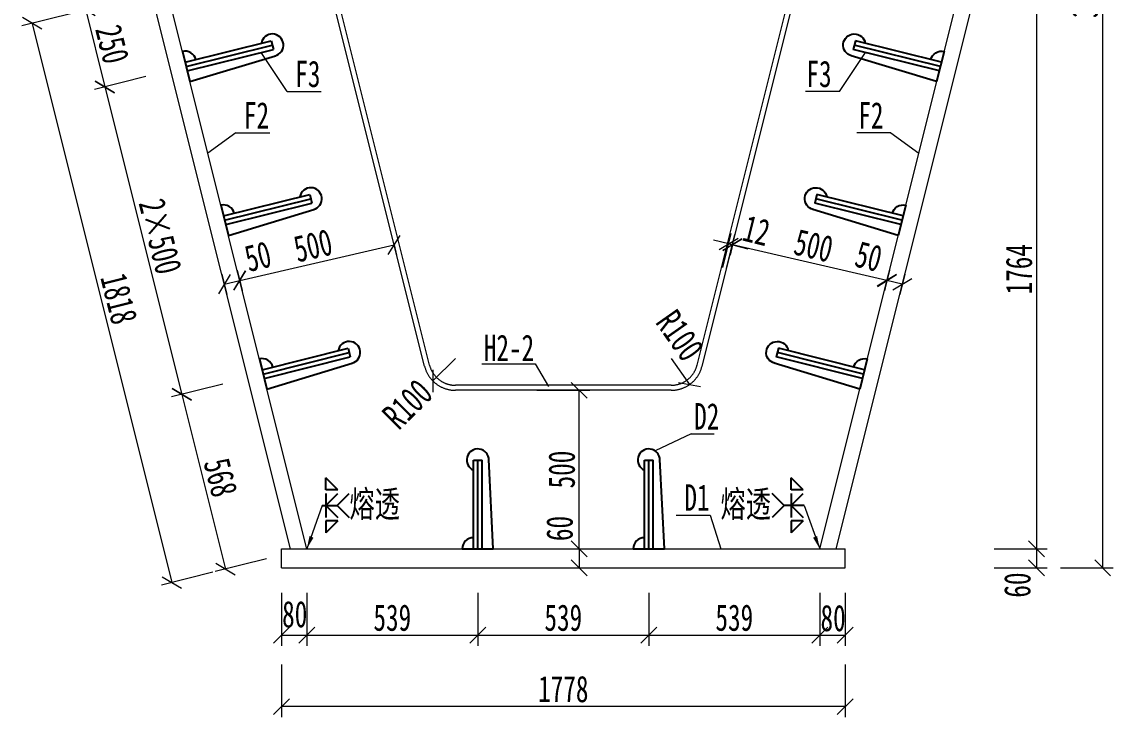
# Model space of a CAD drawing. Header units: millimetres. Extents: x -450182 to -147179, y 306993 to 695793.
# Drawn here: x -175637 to -172195, y 359187 to 361381 of the extents above; entities that cross this region are included whole.
import ezdxf

# ---------------------------------------------------------------- set-up
doc = ezdxf.new("R2010")
doc.units = ezdxf.units.MM
doc.header["$PDMODE"] = 34
doc.linetypes.add('CENTER2', pattern=[28.575, 19.05, -3.175, 3.175, -3.175])
doc.layers.get('Defpoints').update_dxf_attribs({"color": 8})
for name, color, linetype, lineweight in [('标注', 4, 'Continuous', 13), ('横隔板', 6, 'CENTER2', 18), ('细实线', 4, 'Continuous', 15), ('钢板粗线', 1, 'Continuous', 25)]:
    doc.layers.add(name, color=color, linetype=linetype, lineweight=lineweight)
doc.layers.add('焊缝', color=7, linetype='Continuous')
doc.styles.add('111', font='仿宋_GB2312.ttf', dxfattribs={"width": 0.7})
doc.styles.get("Standard").update_dxf_attribs({"font": '仿宋_GB2312.ttf'})
doc.dimstyles.new('200', dxfattribs={"dimscale": 0, "dimtxt": 2.5, "dimasz": 1.5, "dimexe": 1, "dimexo": 1, "dimgap": 0.4, "dimtad": 1, "dimdec": 0, "dimdsep": 46, "dimtxsty": '111', "dimblk": 'OBLIQUE', "dimcen": 0, "dimclrd": 256, "dimclre": 256, "dimclrt": 256, "dimadec": 1, "dimazin": 2, "dimtfac": 1, "dimtdec": 0, "dimtmove": 2, "dimatfit": 3, "dimfxl": 4, "dimfxlon": 1, "dimtolj": 1, "dimlwd": -1, "dimlwe": -1, "dimarcsym": 0})

# ---------------------------------------------------------------- blocks, each defined once
blk = doc.blocks.new('_Oblique')
at = {"color": 0, "linetype": 'ByBlock', "lineweight": -2}
blk.add_line((-0.5, -0.5), (0.5, 0.5), dxfattribs=at)
blk = doc.blocks.new('*D45')
at = {"layer": 'Defpoints', "color": 0, "transparency": 16777216}
for p in [(-174818.7, 359658.6), (-173040.7, 359658.6), (-174818.7, 359220.6)]:
    blk.add_point(p, dxfattribs=at)
at = {"layer": '细实线', "transparency": 16777216}
for p, q in [((-174818.7, 359353.9), (-174818.7, 359187.2)), ((-173040.7, 359353.9), (-173040.7, 359187.2)), ((-173040.7, 359220.6), (-174818.7, 359220.6))]:
    blk.add_line(p, q, dxfattribs=at)
at = {"layer": '细实线', "transparency": 16777216, "xscale": 50.00000000000004, "yscale": 50.00000000000004, "zscale": 50.00000000000004, "rotation": 180}
blk.add_blockref('_Oblique', (-174818.7, 359220.6), dxfattribs=at)
at = {"layer": '细实线', "transparency": 16777216, "xscale": 50.00000000000004, "yscale": 50.00000000000004, "zscale": 50.00000000000004}
blk.add_blockref('_Oblique', (-173040.7, 359220.6), dxfattribs=at)
at = {"layer": '细实线', "transparency": 16777216, "insert": (-173929.7, 359275.6), "char_height": 83.33, "attachment_point": 5, "style": '111'}
blk.add_mtext('\\A1;1778', dxfattribs=at)
blk = doc.blocks.new('*D47')
at = {"layer": 'Defpoints', "color": 0, "transparency": 16777216}
for p in [(-172679.7, 361482.6), (-173120.7, 359718.6), (-172437.2, 359718.6)]:
    blk.add_point(p, dxfattribs=at)
at = {"layer": '细实线', "transparency": 16777216}
for p, q in [((-172570.6, 361482.6), (-172403.9, 361482.6)), ((-172437.2, 361482.6), (-172437.2, 359718.6)), ((-172570.6, 359718.6), (-172403.9, 359718.6))]:
    blk.add_line(p, q, dxfattribs=at)
at = {"layer": '细实线', "transparency": 16777216, "xscale": 50.00000000000004, "yscale": 50.00000000000004, "zscale": 50.00000000000004}
for p, rotation in [((-172437.2, 361482.6), 90), ((-172437.2, 359718.6), 270)]:
    blk.add_blockref('_Oblique', p, dxfattribs=dict(at, rotation=rotation))
at = {"layer": '细实线', "transparency": 16777216, "insert": (-172492.2, 360600.6), "char_height": 83.33, "attachment_point": 5, "rotation": 90, "style": '111'}
blk.add_mtext('\\A1;1764', dxfattribs=at)
blk = doc.blocks.new('*D48')
at = {"layer": 'Defpoints', "color": 0, "transparency": 16777216}
for p in [(-173040.7, 359718.6), (-173040.7, 359658.6), (-172437.2, 359658.6)]:
    blk.add_point(p, dxfattribs=at)
at = {"layer": '细实线', "transparency": 16777216}
for p, q in [((-172570.6, 359718.6), (-172403.9, 359718.6)), ((-172437.2, 359718.6), (-172437.2, 359658.6)), ((-172570.6, 359658.6), (-172403.9, 359658.6))]:
    blk.add_line(p, q, dxfattribs=at)
at = {"layer": '细实线', "transparency": 16777216, "xscale": 50.00000000000004, "yscale": 50.00000000000004, "zscale": 50.00000000000004}
for p, rotation in [((-172437.2, 359718.6), 90), ((-172437.2, 359658.6), 270)]:
    blk.add_blockref('_Oblique', p, dxfattribs=dict(at, rotation=rotation))
at = {"layer": '细实线', "transparency": 16777216, "insert": (-172497.4, 359604.1), "char_height": 83.33, "attachment_point": 5, "rotation": 90, "style": '111'}
blk.add_mtext('\\A1;60', dxfattribs=at)
blk = doc.blocks.new('*D64')
at = {"layer": 'Defpoints', "color": 0, "transparency": 16777216}
for p in [(-173572.9, 363286.6), (-173798.8, 359658.6), (-172228.8, 359658.6)]:
    blk.add_point(p, dxfattribs=at)
at = {"layer": '细实线', "transparency": 16777216}
for p, q in [((-172362.1, 363286.6), (-172195.5, 363286.6)), ((-172228.8, 363286.6), (-172228.8, 359658.6)), ((-172362.1, 359658.6), (-172195.5, 359658.6))]:
    blk.add_line(p, q, dxfattribs=at)
at = {"layer": '细实线', "transparency": 16777216, "xscale": 50.00000000000004, "yscale": 50.00000000000004, "zscale": 50.00000000000004}
for p, rotation in [((-172228.8, 363286.6), 90), ((-172228.8, 359658.6), 270)]:
    blk.add_blockref('_Oblique', p, dxfattribs=dict(at, rotation=rotation))
at = {"layer": '细实线', "transparency": 16777216, "insert": (-172283.8, 361472.6), "char_height": 83.33, "attachment_point": 5, "rotation": 90, "style": '111'}
blk.add_mtext('\\A1;3628', dxfattribs=at)
blk = doc.blocks.new('28-280加劲 有过焊孔')
at = {"layer": 'Defpoints'}
blk.add_line((0, 0), (0, -280), dxfattribs=at)
at = {"layer": '钢板粗线'}
for p, q in [((49, 0), (-49, 0)), ((-49, 0), (-35, -281.2)), ((-14, 0), (-14, -280)), ((14, 0), (14, -280)), ((14, -280), (-14, -280))]:
    blk.add_line(p, q, dxfattribs=at)
for centre, start, end in [((14, 0), 270, 0), ((0, -280), 180, 66.4218)]:
    blk.add_arc(centre, 35, start, end, dxfattribs=at)
blk = doc.blocks.new('*D238')
at = {"layer": 'Defpoints', "color": 0, "transparency": 16777216}
for p in [(-174065.4, 359718.6), (-174065.4, 359658.6), (-173879.4, 359658.6)]:
    blk.add_point(p, dxfattribs=at)
at = {"layer": '细实线', "transparency": 16777216}
for p, q in [((-173929.4, 359718.6), (-173846, 359718.6)), ((-173879.4, 359718.6), (-173879.4, 359658.6)), ((-173929.4, 359658.6), (-173846, 359658.6))]:
    blk.add_line(p, q, dxfattribs=at)
at = {"layer": '细实线', "transparency": 16777216, "xscale": 50, "yscale": 50, "zscale": 50}
for p, rotation in [((-173879.4, 359718.6), 90), ((-173879.4, 359658.6), 270)]:
    blk.add_blockref('_Oblique', p, dxfattribs=dict(at, rotation=rotation))
at = {"layer": '细实线', "transparency": 16777216, "insert": (-173941, 359782.6), "char_height": 83.33, "attachment_point": 5, "rotation": 90, "style": '111'}
blk.add_mtext('\\A1;60', dxfattribs=at)
blk = doc.blocks.new('*D239')
at = {"layer": 'Defpoints', "color": 0, "transparency": 16777216}
for p in [(-174065.4, 360218.6), (-173879.4, 360218.6), (-174065.4, 359718.6)]:
    blk.add_point(p, dxfattribs=at)
at = {"layer": '细实线', "transparency": 16777216}
for p, q in [((-174012.7, 360218.6), (-173846, 360218.6)), ((-173879.4, 359718.6), (-173879.4, 360218.6)), ((-174012.7, 359718.6), (-173846, 359718.6))]:
    blk.add_line(p, q, dxfattribs=at)
at = {"layer": '细实线', "transparency": 16777216, "xscale": 49.99999999999995, "yscale": 49.99999999999995, "zscale": 49.99999999999995}
for p, rotation in [((-173879.4, 360218.6), 90), ((-173879.4, 359718.6), 270)]:
    blk.add_blockref('_Oblique', p, dxfattribs=dict(at, rotation=rotation))
at = {"layer": '细实线', "transparency": 16777216, "insert": (-173934.4, 359968.6), "char_height": 83.33, "attachment_point": 5, "rotation": 90, "style": '111'}
blk.add_mtext('\\A1;500', dxfattribs=at)
blk = doc.blocks.new('*D260')
at = {"layer": 'Defpoints', "color": 0, "transparency": 16777216}
for p in [(-174966.5, 360629.8), (-175015, 360617.7), (-174950.4, 360565.4)]:
    blk.add_point(p, dxfattribs=at)
at = {"layer": '细实线', "transparency": 16777216}
for p, q in [((-175006.9, 360585.3), (-174990.8, 360521)), ((-174958.4, 360597.5), (-174942.3, 360533.1)), ((-174998.9, 360553.3), (-174950.4, 360565.4))]:
    blk.add_line(p, q, dxfattribs=at)
at = {"layer": '细实线', "transparency": 16777216, "xscale": 50, "yscale": 50, "zscale": 50}
for p, rotation in [((-174950.4, 360565.4), 14.0362434679831), ((-174998.9, 360553.3), 194.036243467983)]:
    blk.add_blockref('_Oblique', p, dxfattribs=dict(at, rotation=rotation))
at = {"layer": '细实线', "transparency": 16777216, "insert": (-174892.9, 360640.9), "char_height": 83.33, "attachment_point": 5, "rotation": 14.0362, "style": '111'}
blk.add_mtext('\\A1;50', dxfattribs=at)
blk = doc.blocks.new('*D261')
at = {"layer": 'Defpoints', "color": 0, "transparency": 16777216}
for p in [(-174463.1, 360677.6), (-174463.1, 360677.6), (-174950.4, 360565.4)]:
    blk.add_point(p, dxfattribs=at)
at = {"layer": '细实线', "transparency": 16777216}
for p, q in [((-174950.4, 360565.4), (-174463.1, 360677.6)), ((-174463.1, 360677.6), (-174455.6, 360645.2)), ((-174950.4, 360565.4), (-174942.9, 360532.9))]:
    blk.add_line(p, q, dxfattribs=at)
at = {"layer": '细实线', "transparency": 16777216, "xscale": 49.99999999999995, "yscale": 49.99999999999995, "zscale": 49.99999999999995}
for p, rotation in [((-174463.1, 360677.6), 12.96835981624761), ((-174950.4, 360565.4), 192.9683598162476)]:
    blk.add_blockref('_Oblique', p, dxfattribs=dict(at, rotation=rotation))
at = {"layer": '细实线', "transparency": 16777216, "insert": (-174719.1, 360675.1), "char_height": 83.33, "attachment_point": 5, "rotation": 12.9684, "style": '111'}
blk.add_mtext('\\A1;500', dxfattribs=at)
blk = doc.blocks.new('*D264')
at = {"layer": 'Defpoints', "color": 0, "transparency": 16777216}
for p in [(-172892.9, 360629.8), (-172844.4, 360617.7), (-172909, 360565.4)]:
    blk.add_point(p, dxfattribs=at)
at = {"layer": '细实线', "transparency": 16777216}
for p, q in [((-172901, 360597.5), (-172917.1, 360533.1)), ((-172852.5, 360585.3), (-172868.6, 360521)), ((-172860.5, 360553.3), (-172909, 360565.4))]:
    blk.add_line(p, q, dxfattribs=at)
at = {"layer": '细实线', "transparency": 16777216, "xscale": 50, "yscale": 50, "zscale": 50}
for p, rotation in [((-172909, 360565.4), 165.9637565320169), ((-172860.5, 360553.3), 345.9637565320169)]:
    blk.add_blockref('_Oblique', p, dxfattribs=dict(at, rotation=rotation))
at = {"layer": '细实线', "transparency": 16777216, "insert": (-172966.5, 360640.9), "char_height": 83.33, "attachment_point": 5, "rotation": 345.9638, "style": '111'}
blk.add_mtext('\\A1;50', dxfattribs=at)
blk = doc.blocks.new('*D265')
at = {"layer": 'Defpoints', "color": 0, "transparency": 16777216}
for p in [(-173396.3, 360677.6), (-173396.3, 360677.6), (-172909, 360565.4)]:
    blk.add_point(p, dxfattribs=at)
at = {"layer": '细实线', "transparency": 16777216}
for p, q in [((-173396.3, 360677.6), (-173403.8, 360645.2)), ((-172909, 360565.4), (-173396.3, 360677.6)), ((-172909, 360565.4), (-172916.5, 360532.9))]:
    blk.add_line(p, q, dxfattribs=at)
at = {"layer": '细实线', "transparency": 16777216, "xscale": 49.99999999999995, "yscale": 49.99999999999995, "zscale": 49.99999999999995}
for p, rotation in [((-173396.3, 360677.6), 167.0316401837524), ((-172909, 360565.4), 347.0316401837524)]:
    blk.add_blockref('_Oblique', p, dxfattribs=dict(at, rotation=rotation))
at = {"layer": '细实线', "transparency": 16777216, "insert": (-173140.3, 360675.1), "char_height": 83.33, "attachment_point": 5, "rotation": 347.0316, "style": '111'}
blk.add_mtext('\\A1;500', dxfattribs=at)
blk = doc.blocks.new('*D303')
at = {"layer": 'Defpoints', "color": 0, "transparency": 16777216}
for p in [(-175179.7, 361482.6), (-175119.1, 361240), (-175375.5, 361175.9)]:
    blk.add_point(p, dxfattribs=at)
at = {"layer": '标注', "transparency": 16777216}
for p, q in [((-175306.8, 361450.8), (-175468.5, 361410.4)), ((-175436.1, 361418.5), (-175375.5, 361175.9)), ((-175246.2, 361208.3), (-175407.9, 361167.8))]:
    blk.add_line(p, q, dxfattribs=at)
at = {"layer": '标注', "transparency": 16777216, "xscale": 50, "yscale": 50, "zscale": 50}
for p, rotation in [((-175436.1, 361418.5), 104.0362434683212), ((-175375.5, 361175.9), 284.0362434683212)]:
    blk.add_blockref('_Oblique', p, dxfattribs=dict(at, rotation=rotation))
at = {"layer": '标注', "transparency": 16777216, "insert": (-175352.5, 361310.5), "char_height": 83.33, "attachment_point": 5, "rotation": 284.0362, "style": '111'}
blk.add_mtext('\\A1;250', dxfattribs=at)
blk = doc.blocks.new('*D304')
at = {"layer": 'Defpoints', "color": 0, "transparency": 16777216}
for p in [(-175119.1, 361240), (-174876.5, 360269.9), (-175133, 360205.8)]:
    blk.add_point(p, dxfattribs=at)
at = {"layer": '标注', "transparency": 16777216}
for p, q in [((-175246.2, 361208.3), (-175407.9, 361167.8)), ((-175375.5, 361175.9), (-175133, 360205.8)), ((-175003.6, 360238.1), (-175165.3, 360197.7))]:
    blk.add_line(p, q, dxfattribs=at)
at = {"layer": '标注', "transparency": 16777216, "xscale": 50, "yscale": 50, "zscale": 50}
for p, rotation in [((-175375.5, 361175.9), 104.036243467687), ((-175133, 360205.8), 284.0362434676871)]:
    blk.add_blockref('_Oblique', p, dxfattribs=dict(at, rotation=rotation))
at = {"layer": '标注', "transparency": 16777216, "insert": (-175200.9, 360704.2), "char_height": 83.33, "attachment_point": 5, "rotation": 284.0362, "style": '111'}
blk.add_mtext('\\A1;2×500', dxfattribs=at)
blk = doc.blocks.new('*D321')
at = {"layer": 'Defpoints', "color": 0, "transparency": 16777216}
for p in [(-174818.7, 359718.6), (-174738.7, 359718.6), (-174738.7, 359445.8)]:
    blk.add_point(p, dxfattribs=at)
at = {"layer": '细实线', "transparency": 16777216}
for p, q in [((-174818.7, 359579.2), (-174818.7, 359412.5)), ((-174738.7, 359579.2), (-174738.7, 359412.5)), ((-174818.7, 359445.8), (-174738.7, 359445.8))]:
    blk.add_line(p, q, dxfattribs=at)
at = {"layer": '细实线', "transparency": 16777216, "xscale": 49.99999999999995, "yscale": 49.99999999999995, "zscale": 49.99999999999995, "rotation": 180}
blk.add_blockref('_Oblique', (-174818.7, 359445.8), dxfattribs=at)
at = {"layer": '细实线', "transparency": 16777216, "xscale": 49.99999999999995, "yscale": 49.99999999999995, "zscale": 49.99999999999995}
blk.add_blockref('_Oblique', (-174738.7, 359445.8), dxfattribs=at)
at = {"layer": '细实线', "transparency": 16777216, "insert": (-174776.8, 359511.7), "char_height": 83.33, "attachment_point": 5, "style": '111'}
blk.add_mtext('\\A1;80', dxfattribs=at)
blk = doc.blocks.new('*D320')
at = {"layer": 'Defpoints', "color": 0, "transparency": 16777216}
for p in [(-174738.7, 359718.6), (-174199.4, 359718.6), (-174199.4, 359445.8)]:
    blk.add_point(p, dxfattribs=at)
at = {"layer": '细实线', "transparency": 16777216}
for p, q in [((-174738.7, 359579.2), (-174738.7, 359412.5)), ((-174199.4, 359579.2), (-174199.4, 359412.5)), ((-174738.7, 359445.8), (-174199.4, 359445.8))]:
    blk.add_line(p, q, dxfattribs=at)
at = {"layer": '细实线', "transparency": 16777216, "xscale": 49.99999999999995, "yscale": 49.99999999999995, "zscale": 49.99999999999995, "rotation": 180}
blk.add_blockref('_Oblique', (-174738.7, 359445.8), dxfattribs=at)
at = {"layer": '细实线', "transparency": 16777216, "xscale": 49.99999999999995, "yscale": 49.99999999999995, "zscale": 49.99999999999995}
blk.add_blockref('_Oblique', (-174199.4, 359445.8), dxfattribs=at)
at = {"layer": '细实线', "transparency": 16777216, "insert": (-174469, 359500.8), "char_height": 83.33, "attachment_point": 5, "style": '111'}
blk.add_mtext('\\A1;539', dxfattribs=at)
blk = doc.blocks.new('*D326')
at = {"layer": 'Defpoints', "color": 0, "transparency": 16777216}
for p in [(-173660, 359718.6), (-173120.7, 359718.6), (-173120.7, 359445.8)]:
    blk.add_point(p, dxfattribs=at)
at = {"layer": '细实线', "transparency": 16777216}
for p, q in [((-173660, 359579.2), (-173660, 359412.5)), ((-173120.7, 359579.2), (-173120.7, 359412.5)), ((-173660, 359445.8), (-173120.7, 359445.8))]:
    blk.add_line(p, q, dxfattribs=at)
at = {"layer": '细实线', "transparency": 16777216, "xscale": 50.00000000000004, "yscale": 50.00000000000004, "zscale": 50.00000000000004, "rotation": 180}
blk.add_blockref('_Oblique', (-173660, 359445.8), dxfattribs=at)
at = {"layer": '细实线', "transparency": 16777216, "xscale": 50.00000000000004, "yscale": 50.00000000000004, "zscale": 50.00000000000004}
blk.add_blockref('_Oblique', (-173120.7, 359445.8), dxfattribs=at)
at = {"layer": '细实线', "transparency": 16777216, "insert": (-173390.4, 359500.8), "char_height": 83.33, "attachment_point": 5, "style": '111'}
blk.add_mtext('\\A1;539', dxfattribs=at)
blk = doc.blocks.new('*D327')
at = {"layer": 'Defpoints', "color": 0, "transparency": 16777216}
for p in [(-173120.7, 359718.6), (-173040.7, 359718.6), (-173040.7, 359445.8)]:
    blk.add_point(p, dxfattribs=at)
at = {"layer": '细实线', "transparency": 16777216}
for p, q in [((-173120.7, 359579.2), (-173120.7, 359412.5)), ((-173040.7, 359579.2), (-173040.7, 359412.5)), ((-173120.7, 359445.8), (-173040.7, 359445.8))]:
    blk.add_line(p, q, dxfattribs=at)
at = {"layer": '细实线', "transparency": 16777216, "xscale": 50.00000000000004, "yscale": 50.00000000000004, "zscale": 50.00000000000004, "rotation": 180}
blk.add_blockref('_Oblique', (-173120.7, 359445.8), dxfattribs=at)
at = {"layer": '细实线', "transparency": 16777216, "xscale": 50.00000000000004, "yscale": 50.00000000000004, "zscale": 50.00000000000004}
blk.add_blockref('_Oblique', (-173040.7, 359445.8), dxfattribs=at)
at = {"layer": '细实线', "transparency": 16777216, "insert": (-173078.8, 359499.5), "char_height": 83.33, "attachment_point": 5, "style": '111'}
blk.add_mtext('\\A1;80', dxfattribs=at)
blk = doc.blocks.new('*D353')
at = {"layer": 'Defpoints', "color": 0, "transparency": 16777216}
for p in [(-175179.7, 361482.6), (-174738.7, 359718.6), (-175164.1, 359612.2)]:
    blk.add_point(p, dxfattribs=at)
at = {"layer": '标注', "transparency": 16777216}
for p, q in [((-175475.8, 361408.6), (-175637.5, 361368.1)), ((-175605.1, 361376.2), (-175164.1, 359612.2)), ((-175034.8, 359644.6), (-175196.5, 359604.1))]:
    blk.add_line(p, q, dxfattribs=at)
at = {"layer": '标注', "transparency": 16777216, "xscale": 50, "yscale": 50, "zscale": 50}
for p, rotation in [((-175605.1, 361376.2), 104.0362434679265), ((-175164.1, 359612.2), 284.0362434679265)]:
    blk.add_blockref('_Oblique', p, dxfattribs=dict(at, rotation=rotation))
at = {"layer": '标注', "transparency": 16777216, "insert": (-175331.3, 360507.6), "char_height": 83.33, "attachment_point": 5, "rotation": 284.0362, "style": '111'}
blk.add_mtext('\\A1;1818', dxfattribs=at)
blk = doc.blocks.new('*D354')
at = {"layer": 'Defpoints', "color": 0, "transparency": 16777216}
for p in [(-174876.5, 360269.9), (-174738.7, 359718.6), (-174995.1, 359654.5)]:
    blk.add_point(p, dxfattribs=at)
at = {"layer": '标注', "transparency": 16777216}
for p, q in [((-175003.6, 360238.1), (-175165.3, 360197.7)), ((-175133, 360205.8), (-174995.1, 359654.5)), ((-174865.8, 359686.8), (-175027.5, 359646.4))]:
    blk.add_line(p, q, dxfattribs=at)
at = {"layer": '标注', "transparency": 16777216, "xscale": 50, "yscale": 50, "zscale": 50}
for p, rotation in [((-175133, 360205.8), 104.0362434679265), ((-174995.1, 359654.5), 284.0362434679265)]:
    blk.add_blockref('_Oblique', p, dxfattribs=dict(at, rotation=rotation))
at = {"layer": '标注', "transparency": 16777216, "insert": (-175010.7, 359943.5), "char_height": 83.33, "attachment_point": 5, "rotation": 284.0362, "style": '111'}
blk.add_mtext('\\A1;568', dxfattribs=at)
blk = doc.blocks.new('*D355')
at = {"layer": 'Defpoints', "color": 0, "transparency": 16777216}
for p in [(-174199.4, 359718.6), (-173660, 359718.6), (-173660, 359445.8)]:
    blk.add_point(p, dxfattribs=at)
at = {"layer": '标注', "transparency": 16777216}
for p, q in [((-174199.4, 359579.2), (-174199.4, 359412.5)), ((-173660, 359579.2), (-173660, 359412.5)), ((-174199.4, 359445.8), (-173660, 359445.8))]:
    blk.add_line(p, q, dxfattribs=at)
at = {"layer": '标注', "transparency": 16777216, "xscale": 50, "yscale": 50, "zscale": 50, "rotation": 180}
blk.add_blockref('_Oblique', (-174199.4, 359445.8), dxfattribs=at)
at = {"layer": '标注', "transparency": 16777216, "xscale": 50, "yscale": 50, "zscale": 50}
blk.add_blockref('_Oblique', (-173660, 359445.8), dxfattribs=at)
at = {"layer": '标注', "transparency": 16777216, "insert": (-173929.7, 359500.8), "char_height": 83.33, "attachment_point": 5, "style": '111'}
blk.add_mtext('\\A1;539', dxfattribs=at)
blk = doc.blocks.new('*D356')
at = {"layer": 'Defpoints', "color": 0, "transparency": 16777216}
for p in [(-173396.3, 360677.6), (-173434.6, 360573.8), (-173423, 360570.9)]:
    blk.add_point(p, dxfattribs=at)
at = {"layer": '标注', "transparency": 16777216}
for p, q in [((-173408, 360680.6), (-173456.5, 360692.7)), ((-173426.6, 360606.2), (-173399.9, 360712.9)), ((-173414.9, 360603.3), (-173388.2, 360710)), ((-173408, 360680.6), (-173396.3, 360677.6)), ((-173396.3, 360677.6), (-173347.8, 360665.5))]:
    blk.add_line(p, q, dxfattribs=at)
at = {"layer": '标注', "transparency": 16777216, "xscale": 50, "yscale": 50, "zscale": 50}
for p, rotation in [((-173408, 360680.6), 345.9637565321072), ((-173396.3, 360677.6), 165.9637565321072)]:
    blk.add_blockref('_Oblique', p, dxfattribs=dict(at, rotation=rotation))
at = {"layer": '标注', "transparency": 16777216, "insert": (-173320.2, 360723.1), "char_height": 83.33, "attachment_point": 5, "rotation": 345.9638, "style": '111'}
blk.add_mtext('\\A1;12', dxfattribs=at)
blk = doc.blocks.new('*D360')
at = {"layer": 'Defpoints', "color": 0, "transparency": 16777216}
for p in [(-174270.2, 360318.6), (-174341.2, 360248.1)]:
    blk.add_point(p, dxfattribs=at)
at = {"layer": '标注', "transparency": 16777216}
blk.add_line((-174270.2, 360318.6), (-174341.2, 360248.1), dxfattribs=at)
at = {"layer": '标注', "transparency": 16777216, "xscale": 50, "yscale": 50, "zscale": 50, "rotation": 224.7970361214025}
blk.add_blockref('_Oblique', (-174341.2, 360248.1), dxfattribs=at)
at = {"layer": '标注', "transparency": 16777216, "insert": (-174421, 360174.8), "char_height": 83.33, "attachment_point": 5, "rotation": 44.797, "style": '111'}
blk.add_mtext('\\A1;R100', dxfattribs=at)
blk = doc.blocks.new('*D555')
at = {"layer": 'Defpoints', "color": 0, "transparency": 16777216}
for p in [(-173589.2, 360318.6), (-173531.7, 360236.8)]:
    blk.add_point(p, dxfattribs=at)
at = {"layer": '标注', "transparency": 16777216}
blk.add_line((-173589.2, 360318.6), (-173531.7, 360236.8), dxfattribs=at)
at = {"layer": '标注', "transparency": 16777216, "xscale": 50, "yscale": 50, "zscale": 50, "rotation": 305.1111641157806}
blk.add_blockref('_Oblique', (-173531.7, 360236.8), dxfattribs=at)
at = {"layer": '标注', "transparency": 16777216, "insert": (-173562.3, 360391.5), "char_height": 83.33, "attachment_point": 5, "rotation": 305.1112, "style": '111'}
blk.add_mtext('\\A1;R100', dxfattribs=at)

msp = doc.modelspace()

# ---------------------------------------------------------------- linework, layer by layer
at = {"layer": '标注'}
msp.add_line((-173526.9, 360081.5), (-173639.8, 360027.1), dxfattribs=at)
at = {"layer": '横隔板', "color": 2, "ltscale": 550}
for p, q in [((-174790.2, 359718.6), (-175231.2, 361482.6)), ((-174738.7, 359718.6), (-175179.7, 361482.6)), ((-173120.7, 359718.6), (-172679.7, 361482.6)), ((-173069.2, 359718.6), (-172628.2, 361482.6)), ((-174367.3, 360294.3), (-174652.2, 361434.1)), ((-174351.7, 360298.2), (-174636.7, 361437.9)), ((-173507.7, 360298.2), (-173222.7, 361437.9)), ((-173492.2, 360294.3), (-173207.2, 361434.1)), ((-173589.2, 360234.6), (-174270.2, 360234.6)), ((-173589.2, 360218.6), (-174270.2, 360218.6)), ((-174818.7, 359718.6), (-173040.7, 359718.6)), ((-174818.7, 359658.6), (-174818.7, 359718.6)), ((-173040.7, 359658.6), (-173040.7, 359718.6)), ((-174818.7, 359658.6), (-173040.7, 359658.6))]:
    msp.add_line(p, q, dxfattribs=at)
for centre, radius, start, end in [((-174270.2, 360318.6), 100, 194.0362, 270), ((-174270.2, 360318.6), 84, 194.0362, 270), ((-173589.2, 360318.6), 84, 270, 345.9638), ((-173589.2, 360318.6), 100, 270, 345.9638)]:
    msp.add_arc(centre, radius, start, end, dxfattribs=at)
at = {"layer": '焊缝', "color": 4}
for p, q in [((-174640.4, 359904.2), (-174678.2, 359942)), ((-174678.2, 359904.2), (-174678.2, 359942)), ((-173173.4, 359904.2), (-173211.2, 359942)), ((-173211.2, 359904.2), (-173211.2, 359942)), ((-174640.4, 359904.2), (-174678.2, 359904.2)), ((-173173.4, 359904.2), (-173211.2, 359904.2)), ((-174678.2, 359855.6), (-174640.4, 359893.4)), ((-174678.2, 359893.4), (-174678.2, 359817.8)), ((-174642.9, 359855.6), (-174605.1, 359893.4)), ((-173233.1, 359855.6), (-173270.9, 359893.4)), ((-173211.2, 359855.6), (-173173.4, 359893.4)), ((-173211.2, 359893.4), (-173211.2, 359817.8)), ((-174689.7, 359855.6), (-174642.9, 359855.6)), ((-174678.2, 359855.6), (-174640.4, 359817.8)), ((-174642.9, 359855.6), (-174605.1, 359817.8)), ((-173233.1, 359855.6), (-173270.9, 359817.8)), ((-173169.7, 359855.6), (-173233.1, 359855.6)), ((-173211.2, 359855.6), (-173173.4, 359817.8)), ((-174640.4, 359807), (-174678.2, 359807)), ((-174678.2, 359807), (-174678.2, 359769.2)), ((-174640.4, 359807), (-174678.2, 359769.2)), ((-173173.4, 359807), (-173211.2, 359807)), ((-173211.2, 359807), (-173211.2, 359769.2)), ((-173173.4, 359807), (-173211.2, 359769.2))]:
    msp.add_line(p, q, dxfattribs=at)
for points in [[(-174717.5, 359753.7), (-174730.1, 359758.7), (-174738.7, 359718.6)], [(-173141.9, 359753.7), (-173129.3, 359758.7), (-173120.7, 359718.6)]]:
    msp.add_solid(points, dxfattribs=at)
at = {"layer": '细实线'}
for p, q in [((-174800.7, 361161.2), (-174882.9, 361284.6)), ((-173058.7, 361161.2), (-172976.5, 361284.6)), ((-174800.7, 361161.2), (-174693.4, 361161.2)), ((-173058.7, 361161.2), (-173166, 361161.2)), ((-174962.6, 361030.5), (-175050.8, 360967)), ((-174962.6, 361030.5), (-174855.3, 361030.5)), ((-172896.8, 361030.5), (-173004.1, 361030.5)), ((-172896.8, 361030.5), (-172808.6, 360967)), ((-174186.2, 360301.7), (-174018.8, 360301.7)), ((-174018.8, 360301.7), (-173976.2, 360230.6)), ((-173526.9, 360081.5), (-173454.1, 360081.5)), ((-174689.7, 359855.6), (-174738.7, 359718.6)), ((-173169.7, 359855.6), (-173120.7, 359718.6)), ((-173573.3, 359824.4), (-173466, 359824.4)), ((-173466, 359824.4), (-173432.4, 359718.6))]:
    msp.add_line(p, q, dxfattribs=at)

# ---------------------------------------------------------------- block references
for p, rotation in [((-175119.1, 361240), 104.0362434683251), ((-174997.8, 360755), 104.0362434683251), ((-174876.5, 360269.9), 104.0362434683251), ((-174199.4, 359718.6), 180.0000000000342), ((-173660, 359718.6), 180.0000000000342)]:
    msp.add_blockref('28-280加劲 有过焊孔', p, dxfattribs=dict(at, rotation=rotation))
at = {"layer": '细实线', "xscale": -1, "rotation": 255.9637565316749}
for p in [(-172740.3, 361240), (-172861.6, 360755), (-172982.9, 360269.9)]:
    msp.add_blockref('28-280加劲 有过焊孔', p, dxfattribs=at)

# ---------------------------------------------------------------- texts
at = {"layer": '细实线', "width": 0.7}
for s, p in [('F3', (-174775.1, 361175.4)), ('F3', (-173162.9, 361175.4)), ('F2', (-174937, 361044.6)), ('F2', (-172999.3, 361044.6)), ('H2-2', (-174180.4, 360311)), ('D2', (-173517, 360094.9)), ('熔透', (-174604.2, 359818.5)), ('D1', (-173547.7, 359838.6)), ('熔透', (-173433.9, 359818.5))]:
    msp.add_text(s, height=83.33, dxfattribs=at).set_placement(p)

# ---------------------------------------------------------------- dimensions: what is measured, and where the dimension line sits
at = {"layer": '标注'}
for p1, p2, distance, picture, middle in [((-175179.7, 361482.6), (-174738.7, 359718.6), -438.5, '*D353', (-175331.3, 360507.6)), ((-175179.7, 361482.6), (-175119.1, 361240), -264.3, '*D303', (-175352.5, 361310.5)), ((-174876.5, 360269.9), (-174738.7, 359718.6), -264.3, '*D354', (-175010.7, 359943.5)), ((-174199.4, 359718.6), (-173660, 359718.6), -272.7, '*D355', (-173929.7, 359500.8))]:
    dim = msp.add_aligned_dim(p1=p1, p2=p2, distance=distance, dimstyle='200', override={"dimscale": 33.333333, "dimarcsym": 1}, dxfattribs=at)
    dim.commit()
    dim.dimension.update_dxf_attribs({"geometry": picture, "text_midpoint": middle})
dim = msp.add_aligned_dim(p1=(-175119.1, 361240), p2=(-174876.5, 360269.9), distance=-264.3, text='2×500', dimstyle='200', override={"dimscale": 33.333333, "dimarcsym": 1}, dxfattribs=at)
dim.commit()
dim.dimension.update_dxf_attribs({"geometry": '*D304', "text_midpoint": (-175200.9, 360704.2)})
dim = msp.add_linear_dim(base=(-173396.3, 360677.6), p1=(-173434.6, 360573.8), p2=(-173423, 360570.9), angle=345.9638, dimstyle='200', override={"dimscale": 33.333333, "dimarcsym": 1}, dxfattribs=at)
dim.commit()
dim.dimension.update_dxf_attribs({"geometry": '*D356', "text_midpoint": (-173320.2, 360723.1), "dimtype": 161})
for center, mpoint, picture, middle in [((-173589.2, 360318.6), (-173531.7, 360236.8), '*D555', (-173562.3, 360391.5)), ((-174270.2, 360318.6), (-174341.2, 360248.1), '*D360', (-174421, 360174.8))]:
    dim = msp.add_radius_dim(center=center, mpoint=mpoint, dimstyle='200', override={"dimscale": 33.333333, "dimarcsym": 1}, dxfattribs=at)
    dim.commit()
    dim.dimension.update_dxf_attribs({"geometry": picture, "text_midpoint": middle, "dimtype": 164})
at = {"layer": '细实线'}
for base, p1, p2, picture, middle in [((-172228.8, 359658.6), (-173572.9, 363286.6), (-173798.8, 359658.6), '*D64', (-172283.8, 361472.6)), ((-172437.2, 359718.6), (-172679.7, 361482.6), (-173120.7, 359718.6), '*D47', (-172492.2, 360600.6)), ((-173879.4, 360218.6), (-174065.4, 359718.6), (-174065.4, 360218.6), '*D239', (-173934.4, 359968.6))]:
    dim = msp.add_linear_dim(base=base, p1=p1, p2=p2, angle=90, dimstyle='200', override={"dimscale": 33.333333, "dimarcsym": 1}, dxfattribs=at)
    dim.commit()
    dim.dimension.update_dxf_attribs({"geometry": picture, "text_midpoint": middle})
for p1, p2, distance, picture, middle in [((-174950.4, 360565.4), (-174463.1, 360677.6), 0, '*D261', (-174719.1, 360675.1)), ((-172909, 360565.4), (-173396.3, 360677.6), 0, '*D265', (-173140.3, 360675.1)), ((-174738.7, 359718.6), (-174199.4, 359718.6), -272.7, '*D320', (-174469, 359500.8)), ((-173660, 359718.6), (-173120.7, 359718.6), -272.7, '*D326', (-173390.4, 359500.8)), ((-173040.7, 359658.6), (-174818.7, 359658.6), 438, '*D45', (-173929.7, 359275.6))]:
    dim = msp.add_aligned_dim(p1=p1, p2=p2, distance=distance, dimstyle='200', override={"dimscale": 33.333333, "dimarcsym": 1}, dxfattribs=at)
    dim.commit()
    dim.dimension.update_dxf_attribs({"geometry": picture, "text_midpoint": middle})
for base, p1, p2, angle, override, picture, middle, dimtype in [((-174950.4, 360565.4), (-175015, 360617.7), (-174966.5, 360629.8), 14.0362, {"dimscale": 33.333333, "dimfxl": 1.5, "dimarcsym": 1}, '*D260', (-174892.9, 360640.9), 161), ((-172909, 360565.4), (-172844.4, 360617.7), (-172892.9, 360629.8), 165.9638, {"dimscale": 33.333333, "dimfxl": 1.5, "dimarcsym": 1}, '*D264', (-172966.5, 360640.9), 161), ((-173879.4, 359658.6), (-174065.4, 359718.6), (-174065.4, 359658.6), 270, {"dimscale": 33.333333, "dimfxl": 1.5, "dimarcsym": 1}, '*D238', (-173941, 359782.6), 161), ((-172437.2, 359658.6), (-173040.7, 359718.6), (-173040.7, 359658.6), 90, {"dimscale": 33.333333, "dimarcsym": 1}, '*D48', (-172497.4, 359604.1), 160), ((-174738.7, 359445.8), (-174818.7, 359718.6), (-174738.7, 359718.6), 360, {"dimscale": 33.333333, "dimarcsym": 1}, '*D321', (-174776.8, 359511.7), 161), ((-173040.7, 359445.8), (-173120.7, 359718.6), (-173040.7, 359718.6), 0, {"dimscale": 33.333333, "dimarcsym": 1}, '*D327', (-173078.8, 359499.5), 161)]:
    dim = msp.add_linear_dim(base=base, p1=p1, p2=p2, angle=angle, dimstyle='200', override=override, dxfattribs=at)
    dim.commit()
    dim.dimension.update_dxf_attribs({"geometry": picture, "text_midpoint": middle, "dimtype": dimtype})

doc.saveas('drawing.dxf')
